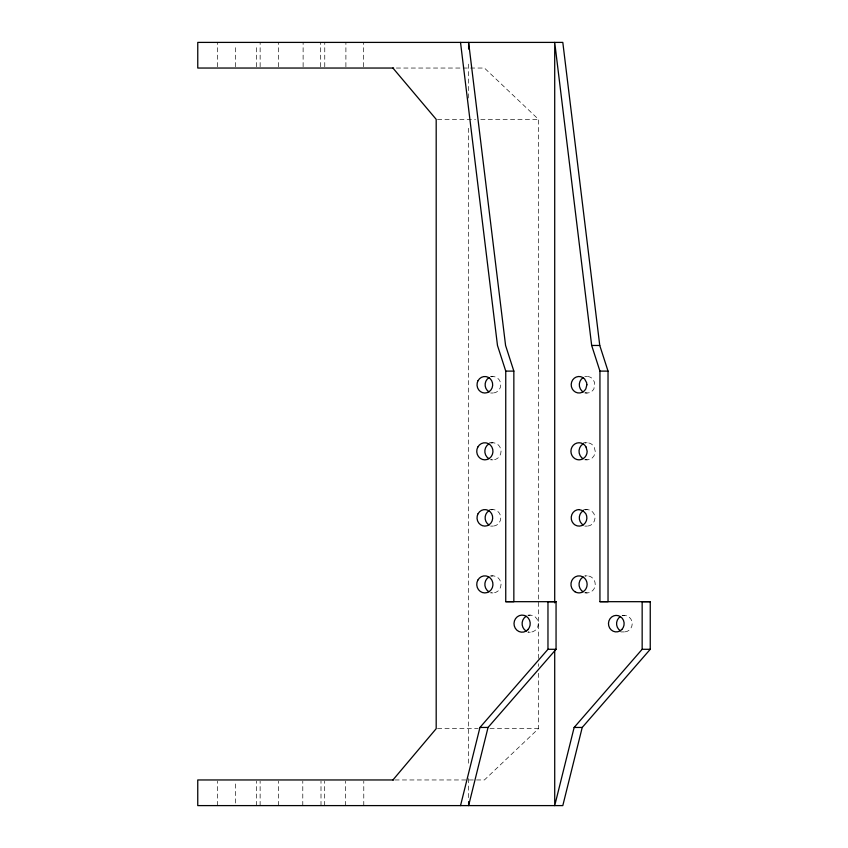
<?xml version="1.0" encoding="UTF-8"?>
<svg xmlns="http://www.w3.org/2000/svg" width="848" height="848" viewBox="0 0 848 848"><rect width="100%" height="100%" fill="white"/><g stroke="black" fill="none" stroke-linecap="round" stroke-linejoin="round"><path stroke-width="0.64" stroke-dasharray="4.24 3.18" d="M217.342 805.6L217.342 781.241M217.353 66.759L217.353 42.4M235.543 803.035L235.543 781.241M235.553 66.759L235.553 44.965M256.382 66.759L256.382 44.965M256.435 805.6L256.435 781.241M260.124 805.6L260.124 781.241M260.135 66.759L260.135 42.4M278.324 805.6L278.324 781.241M278.335 66.759L278.335 42.4M302.789 805.6L302.789 781.241M303.118 66.759L303.118 42.4M320.692 66.759L320.692 42.4M321 805.6L321 781.241M324.689 805.6L324.689 781.241M324.763 66.759L324.763 42.4M345.571 805.6L345.571 781.241M345.899 66.759L345.899 42.4M363.485 66.759L363.485 42.4M363.781 805.6L363.781 781.241M468.615 797.65L468.615 777.775M468.615 763.2L468.615 125.875M468.615 98.05L468.615 60.95M476.523 779.959L484.42 779.959L538.469 728.676L538.469 673.036M538.469 666.411L538.469 663.761M538.469 658.461L538.469 119.324L484.431 68.041L394.935 68.041M585.099 509.871C588.512 508.917 592.233 510.655 593.918 513.718A8.257 7.833 90 0 1 585.109 525.824M437.504 119.335L475.527 119.335M480.774 119.324L538.469 119.324M490.632 376.501L492.942 376.501M584.813 376.501L587.123 376.501M490.632 393.016L492.942 393.016M584.823 393.016L587.134 393.016M489.476 442.751L492.942 442.751M583.657 442.751L587.123 442.751M490.632 459.849L492.942 459.849M584.823 459.849L587.134 459.849M489.476 509.595L492.942 509.584M583.668 509.584L587.134 509.584M490.632 526.099L492.942 526.099M584.823 526.099L587.134 526.099M490.632 575.856L492.942 575.856M584.813 575.856L587.123 575.856M490.632 592.922L492.942 592.922M584.823 592.922L587.134 592.922M437.504 728.676L478.155 728.676M489.953 728.676L538.469 728.676M394.935 779.959L475.272 779.959M527.901 615.107L530.212 615.118M622.082 615.404L624.393 615.415M620.927 631.919L624.393 631.919M527.891 632.205L530.212 632.205M622.368 615.69A8.257 7.833 -89.9 0 1 632.226 623.672A8.257 7.833 -89.9 0 1 622.368 631.643M490.844 443.048A8.544 8.109 90 0 1 501.051 451.306A8.544 8.109 90 0 1 490.844 459.563M490.918 509.871A8.257 7.833 90 0 1 500.776 517.842A8.257 7.833 90 0 1 490.918 525.824M490.918 376.788A8.257 7.833 90 0 1 500.776 384.759A8.257 7.833 90 0 1 490.918 392.73M528.113 615.404A8.544 8.109 -89.9 0 1 538.321 623.662A8.544 8.109 -89.9 0 1 528.113 631.919M490.854 576.142A8.533 8.098 90 0 1 501.041 584.389A8.533 8.098 90 0 1 490.854 592.635M585.099 392.73A8.257 7.833 90 0 0 593.918 388.882L594.702 382.618L592.667 378.918A8.257 7.833 90 0 0 585.099 376.788M585.035 459.563A8.544 8.109 90 0 0 595.243 451.306L594.151 447.023L592.858 445.253A8.544 8.109 90 0 0 585.035 443.048M585.035 592.635A8.533 8.098 90 0 0 594.141 580.117L592.858 578.347A8.533 8.098 90 0 0 585.035 576.142"/><path stroke-width="1.27" d="M468.615 801.625L468.615 805.6L488.045 727.446L556.055 649.303L556.065 601.688L547.967 601.677L547.967 649.292L479.957 727.457L460.528 805.6M468.615 49.025L468.615 42.4L505.578 345.465L513.846 371.106L513.846 601.688L505.747 601.677L505.747 371.106L497.479 345.465L460.517 42.4M554.709 650.575L554.719 805.6L574.138 727.457L642.159 649.292L642.159 601.677L650.246 601.688L650.246 649.303L582.226 727.446L562.807 805.6L197.754 805.6L197.754 779.959L393.61 779.959M392.921 779.959L436.19 728.676L436.19 119.335L392.921 68.041M393.62 68.041L197.764 68.041L197.764 42.4L562.807 42.4L599.759 345.465L608.027 371.106L608.037 601.688L599.939 601.677L599.939 371.106L591.671 345.465L554.709 42.4L554.709 602.875M591.671 345.465L599.759 345.465M505.747 371.106L513.846 371.106M599.939 371.106L608.027 371.106M505.747 601.677L556.065 601.688M599.939 601.677L650.246 601.688M479.957 727.457L488.045 727.446M574.138 727.457L582.226 727.446M642.159 649.292L650.246 649.303M547.967 649.292L556.055 649.303M583.212 524.997L581.59 523.682A8.257 7.833 90 0 1 583.212 510.697M583.085 591.777L581.399 590.42A8.533 8.098 90 0 1 583.074 577M526.152 631.06A8.544 8.109 -89.9 0 1 526.152 616.263M488.893 458.704A8.544 8.109 90 0 1 488.893 443.896M489.031 524.997A8.257 7.833 90 0 1 489.031 510.697M489.031 391.914A8.257 7.833 90 0 1 489.031 377.614M488.893 591.777A8.533 8.098 90 0 1 488.893 577M620.471 630.817A8.257 7.833 -89.9 0 1 620.482 616.517M583.212 391.914A8.257 7.833 90 0 1 581.59 390.599L580.339 388.882A8.257 7.833 90 0 1 583.212 377.604M583.074 458.704A8.544 8.109 90 0 1 581.399 457.348L580.106 455.577A8.544 8.109 90 0 1 583.074 443.896M586.88 384.759L585.83 388.893A8.257 7.833 90 0 1 573.502 390.599L572.252 388.882A8.257 7.833 90 0 1 584.579 378.918L586.604 382.628L586.88 384.759M579.046 509.584L577.011 509.871A8.257 7.833 90 0 0 573.502 523.682L575.124 524.997A8.257 7.833 90 0 0 585.83 513.718L582.958 510.697L579.046 509.584M574.997 591.777L573.312 590.42A8.533 8.098 90 0 1 573.322 578.357A8.533 8.098 90 0 1 584.77 578.357L586.053 580.117A8.533 8.098 90 0 1 574.997 591.777M586.063 447.034L584.77 445.253A8.544 8.109 90 0 0 572.018 455.577L573.312 457.348A8.544 8.109 90 0 0 587.155 451.306L586.063 447.034M621.838 629.502A8.257 7.833 -89.9 0 0 618.33 615.68A8.257 7.833 -89.9 0 0 608.737 625.792A8.257 7.833 -89.9 0 0 621.838 629.502M527.848 629.693A8.544 8.109 -89.9 0 0 524.212 615.394A8.544 8.109 -89.9 0 0 514.28 625.866A8.544 8.109 -89.9 0 0 527.848 629.693M477.827 447.034A8.544 8.109 90 0 0 484.855 459.849A8.544 8.109 90 0 0 491.872 447.034A8.544 8.109 90 0 0 477.827 447.034M478.071 513.718A8.257 7.833 90 0 0 484.855 526.099A8.257 7.833 90 0 0 491.639 513.718A8.257 7.833 90 0 0 478.071 513.718M478.071 380.635A8.257 7.833 90 0 0 484.855 393.016A8.257 7.833 90 0 0 491.639 380.635A8.257 7.833 90 0 0 478.071 380.635M477.837 580.117A8.533 8.098 90 0 0 484.855 592.922A8.533 8.098 90 0 0 491.872 580.127A8.533 8.098 90 0 0 477.837 580.117"/></g></svg>
